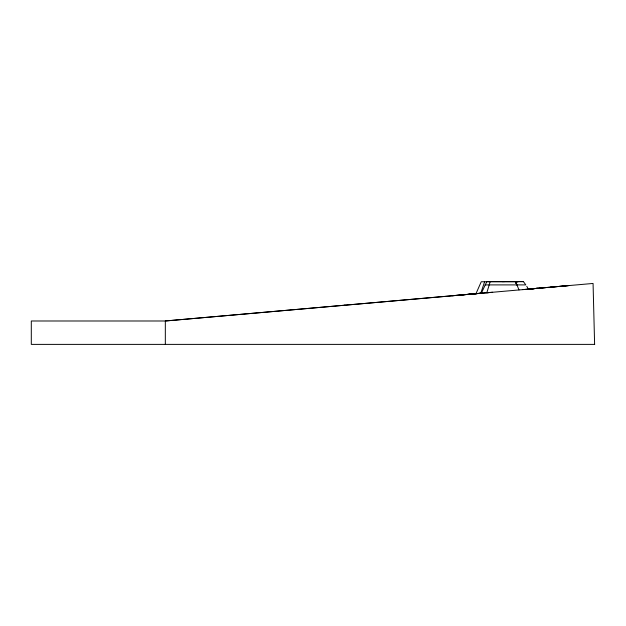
<?xml version="1.0" encoding="UTF-8"?>
<svg xmlns="http://www.w3.org/2000/svg" width="626" height="626" viewBox="0 0 626 626"><rect width="100%" height="100%" fill="white"/><g stroke="black" fill="none" stroke-linecap="round" stroke-linejoin="round"><path stroke-width="0.94" d="M515.589 283.179L515.589 281.614L523.422 281.614L525.809 284.9L484.978 284.9M480.791 293.218L484.61 281.747M490.197 281.614L486.809 292.765L491.199 292.389M476.746 293.571L475.987 293.633L481.245 281.747L518.156 281.747M486.825 281.614L481.324 293.234L481.754 293.195M344.386 305.277L344.973 305.159M522.702 289.619L528.602 289.095L528 289.149M462.598 294.799L492.654 292.256M527.71 289.149L568.369 285.62M550.082 287.209L568.807 285.581M482.114 293.171L452.285 295.707M529.533 288.985L537.57 288.32L528.407 289.048M528.188 289.11L548.251 287.381M468.882 294.243L481.613 293.148L165.327 320.989L31.3 320.989L31.3 344.386L594.7 344.386M528.313 289.118L536.803 288.39M486.48 281.614L504.493 281.614M502.091 281.614L523.367 281.614M526.748 286.356L527.671 287.725M516.685 281.747L516.919 282.248M519.009 289.948L515.589 281.614L516.747 284.9M594.614 344.386L593.065 283.453L165.327 320.974L165.327 344.386"/></g></svg>
